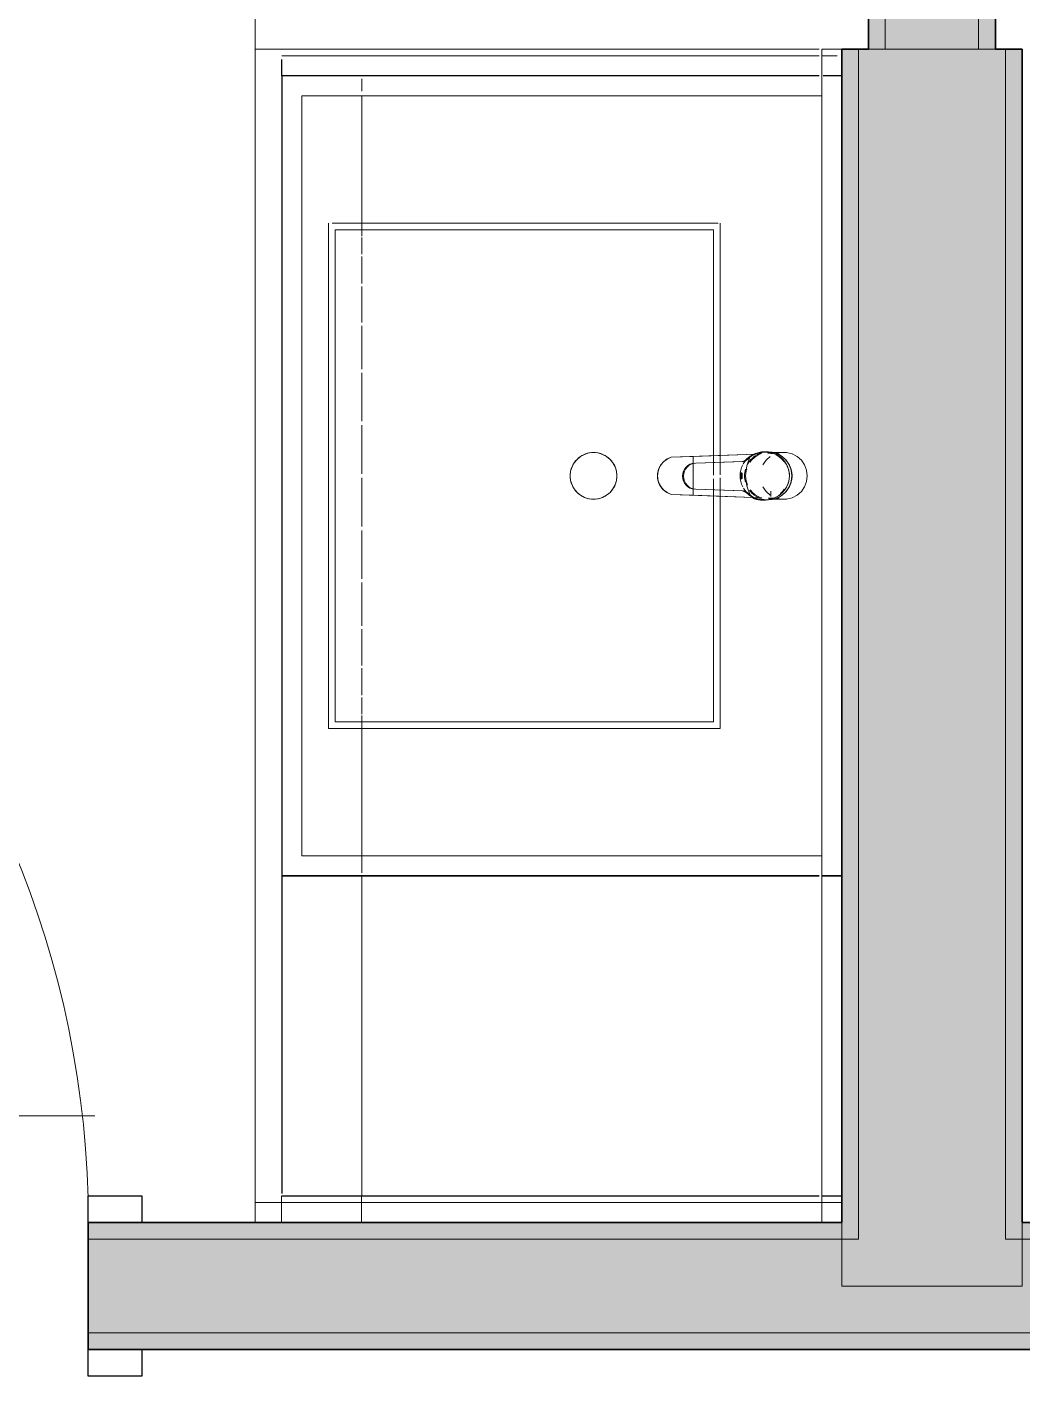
# Model space of a CAD drawing. Header units: inches. Extents: x 6 to 8416, y -388 to 6104.
# Drawn here: x 6404.6 to 6441.9, y 462.4 to 513 of the extents above; entities that cross this region are included whole.
import ezdxf

# ---------------------------------------------------------------- set-up
doc = ezdxf.new("R2010")
doc.units = ezdxf.units.IN
doc.header["$MEASUREMENT"] = 0
doc.linetypes.add('Hidden 1_16_', pattern=[36, 24, -12])
for name, color, linetype, lineweight in [('A-DOOR', 31, 'Continuous', 18), ('A-DOOR-FRAM', 31, 'Continuous', 25), ('A-GENM', 13, 'Continuous', 18), ('A-ROOM', 32, 'Continuous', 13), ('A-WALL', 113, 'Continuous', 25), ('A-WALL-PATT', 111, 'Continuous', 35), ('I-WALL', 2, 'Continuous', 25), ('P-SANR-FIXT', 6, 'Continuous', 18), ('Q-CASE', 31, 'Continuous', 18)]:
    doc.layers.add(name, color=color, linetype=linetype, lineweight=lineweight)

# ---------------------------------------------------------------- blocks, each defined once
blk = doc.blocks.new('GM BA Vanity-Single - Single Door _ Drawer-Lav Cab _ Apron-ICC ADA-AM - 12_ Drawer_30_ Lav Cab - Parallel-20106614-LEVEL 3 - PLAN Copy 1 Copy 1')
at = {"layer": 'A-GENM'}
for p, q in [((0.75, 22), (0, 22)), ((0, 22), (0, 0)), ((0, 0.855), (0, 22)), ((0, 22), (0.75, 22)), ((0.75, 22), (0, 22)), ((0, 22), (0, 0.855)), ((0, 0.855), (0, 22)), ((0, 22), (0.75, 22)), ((0.75, 0), (0.75, 22)), ((0.75, 22), (0.75, 0.855)), ((44, 22), (0.75, 22)), ((0.75, 22), (44, 22)), ((44, 0.855), (44, 22)), ((44, 22), (44, 0.855)), ((18.781, 4.813), (18.781, 19)), ((18.781, 19), (37.219, 19)), ((37.219, 19), (18.781, 19)), ((18.781, 19), (18.781, 4.813)), ((37.219, 19), (37.219, 4.813)), ((37.219, 4.813), (37.219, 19)), ((27.246, 4.813), (18.781, 4.813)), ((18.781, 4.813), (27.246, 4.813)), ((27.475, 4.813), (27.246, 4.813)), ((27.246, 4.813), (27.475, 4.813)), ((27.886, 4.813), (27.475, 4.813)), ((27.475, 4.813), (27.886, 4.813)), ((28.499, 4.813), (28.031, 4.813)), ((28.031, 4.813), (28.499, 4.813)), ((28.754, 4.813), (28.499, 4.813)), ((28.499, 4.813), (28.754, 4.813)), ((37.219, 4.813), (28.754, 4.813)), ((28.754, 4.813), (37.219, 4.813)), ((0, 0), (0, 0.75)), ((44, 0.75), (0, 0.75)), ((0, 0.75), (0, 0)), ((0, 0), (0, 0.75)), ((0, 0.75), (0.698, 0.75)), ((0, 0.75), (0, 0)), ((0, 0), (0, 0.75)), ((0.75, 0.75), (0.75, 0)), ((0.75, 0.75), (44, 0.75)), ((44, 0), (44, 0.75)), ((44, 0.75), (44, 0)), ((44, 0), (44, 0.75)), ((44, 0.75), (44, 0)), ((0, 0), (0.75, 0)), ((0.75, 0), (0, 0)), ((0, 0), (44, 0)), ((0.698, 0), (0, 0)), ((0, 0), (0.698, 0)), ((0.698, 0), (0, 0)), ((44, 0), (0.75, 0)), ((0.75, 0), (44, 0)), ((44, 0), (0.75, 0))]:
    blk.add_line(p, q, dxfattribs=at)
blk = doc.blocks.new('Unit-Single-Flush-ICC ADA-AM - 36_ x 84_-NR _U-BE _ BED_-6492530-LEVEL 3 - PLAN Copy 1 Copy 1')
at = {"layer": 'A-DOOR'}
for p, q in [((16.25, -2.375), (18, -2.375)), ((16.25, -2.375), (16.25, -38.375)), ((18, -2.375), (18, -38.375)), ((16.25, -38.375), (18, -38.375))]:
    blk.add_line(p, q, dxfattribs=at)
at = {"layer": 'A-DOOR', "lineweight": 9}
blk.add_arc((18, -2.375), 36, 180, 270, dxfattribs=at)
at = {"layer": 'A-DOOR-FRAM'}
for p, q in [((-20, 2.375), (-20, 3.375)), ((-20, 3.375), (-18, 3.375)), ((-18, 3.375), (-18, 2.375)), ((18, 2.375), (18, 3.375)), ((18, 3.375), (20, 3.375)), ((20, 3.375), (20, 2.375)), ((-18, 2.375), (-20, 2.375)), ((20, 2.375), (18, 2.375)), ((-20, -2.375), (-18, -2.375)), ((-20, -3.375), (-20, -2.375)), ((-18, -2.375), (-18, -3.375)), ((18, -2.375), (20, -2.375)), ((18, -3.375), (18, -2.375)), ((20, -2.375), (20, -3.375)), ((-18, -3.375), (-20, -3.375)), ((20, -3.375), (18, -3.375))]:
    blk.add_line(p, q, dxfattribs=at)
at = {"layer": 'A-DOOR-FRAM', "lineweight": 18}
for p, q in [((-20, 3.375), (-18, 3.375)), ((-20, 3.375), (-20, 2.375)), ((-18, 3.375), (-18, 2.375)), ((18, 3.375), (20, 3.375)), ((18, 3.375), (18, 2.375)), ((20, 3.375), (20, 2.375)), ((-18, 2.375), (-20, 2.375)), ((20, 2.375), (18, 2.375)), ((-20, -3.375), (-20, -2.375)), ((-20, -2.375), (-18, -2.375)), ((-18, -3.375), (-18, -2.375)), ((18, -3.375), (18, -2.375)), ((18, -2.375), (20, -2.375)), ((20, -3.375), (20, -2.375)), ((-18, -3.375), (-20, -3.375)), ((20, -3.375), (18, -3.375))]:
    blk.add_line(p, q, dxfattribs=at)
blk = doc.blocks.new('CW BA Var LW - Double Doors _ Apron - AM - W x H x 21_ D - 5 1_2_ Apron-20106615-LEVEL 3 - PLAN Copy 1 Copy 1')
at = {"layer": 'Q-CASE', "lineweight": 9}
for p, q in [((-11.262, 0.855), (-11.262, 21)), ((-11.262, 21), (-11.262, 0.855)), ((-11.262, 21), (18.738, 21)), ((-11.262, 21), (18.738, 21)), ((-11.262, 21), (18.738, 21)), ((18.738, 0.855), (18.738, 21)), ((18.738, 21), (18.738, 0.855)), ((-10.512, 0.75), (-10.512, 20.25)), ((-10.512, 20.25), (15.782, 20.25)), ((15.782, 20.25), (-10.512, 20.25)), ((-10.512, 20.25), (-10.512, 0.75)), ((15.799, 20.25), (17.988, 20.25)), ((17.988, 20.25), (15.799, 20.25)), ((17.988, 20.25), (17.988, 0.75)), ((17.988, 0.75), (17.988, 20.25)), ((-11.262, 0.855), (-11.262, 18)), ((-11.262, 18), (-11.262, 0.855)), ((-11.151, 18), (-5.709, 18)), ((-11.151, 18), (-5.709, 18)), ((-5.709, 18), (-5.481, 18)), ((-5.709, 18), (-5.481, 18)), ((-5.465, 18), (-5.25, 18)), ((-5.465, 18), (-5.25, 18)), ((-5.202, 18), (-4.568, 18)), ((-5.202, 18), (-4.568, 18)), ((-4.491, 18), (-3.47, 18)), ((-4.491, 18), (-3.47, 18)), ((-3.367, 18), (-2.01, 18)), ((-3.367, 18), (-2.01, 18)), ((-1.887, 18), (-0.262, 18)), ((-1.887, 18), (-0.262, 18)), ((-0.125, 18), (1.686, 18)), ((-0.125, 18), (1.686, 18)), ((1.838, 18), (3.664, 18)), ((1.838, 18), (3.664, 18)), ((3.811, 18), (5.638, 18)), ((3.811, 18), (5.638, 18)), ((5.789, 18), (7.6, 18)), ((5.789, 18), (7.6, 18)), ((7.738, 18), (9.362, 18)), ((7.738, 18), (9.362, 18)), ((9.486, 18), (10.842, 18)), ((9.486, 18), (10.842, 18)), ((10.945, 18), (11.966, 18)), ((10.945, 18), (11.966, 18)), ((12.044, 18), (12.677, 18)), ((12.044, 18), (12.677, 18)), ((12.725, 18), (12.94, 18)), ((12.725, 18), (12.94, 18)), ((12.956, 18), (13.185, 18)), ((12.956, 18), (13.185, 18)), ((13.185, 18), (17.988, 18)), ((13.185, 18), (17.988, 18)), ((18.16, 18), (18.627, 18)), ((18.16, 18), (18.627, 18)), ((18.738, 0.855), (18.738, 18)), ((18.738, 18), (18.738, 0.855)), ((-11.262, 0), (-11.262, 0.75)), ((-11.262, 0.75), (-11.262, 0)), ((-11.262, 0), (-11.262, 0.75)), ((-11.262, 0.75), (-11.262, 0)), ((15.799, 0.75), (-10.512, 0.75)), ((-10.512, 0.75), (15.799, 0.75)), ((17.988, 0.75), (15.808, 0.75)), ((15.808, 0.75), (17.988, 0.75)), ((18.738, 0), (18.738, 0.71)), ((18.738, 0.71), (18.738, 0)), ((18.738, 0), (18.738, 0.71)), ((18.738, 0.71), (18.738, 0)), ((18.738, 0), (-11.262, 0)), ((-11.262, 0), (18.738, 0)), ((18.738, 0), (-11.262, 0)), ((-11.262, 0), (18.738, 0))]:
    blk.add_line(p, q, dxfattribs=at)
at = {"layer": 'Q-CASE', "lineweight": 25}
for p, q in [((18.738, 21), (-11.262, 21)), ((-11.262, 21), (-11.262, 0.855)), ((18.738, 0.855), (18.738, 21)), ((-11.262, 0.75), (-11.262, 0)), ((18.738, 0), (18.738, 0.71)), ((-11.262, 0), (18.738, 0))]:
    blk.add_line(p, q, dxfattribs=at)
blk = doc.blocks.new('CW Var Filler - Toe Kick - AM - W x H x 21_ D-V662-LEVEL 3 - PLAN Copy 1 Copy 1')
at = {"layer": 'Q-CASE', "lineweight": 9}
for p, q in [((18.488, 21.004), (19.238, 21.004)), ((18.488, 21.004), (19.238, 21.004)), ((19.238, 21.004), (19.488, 21.004)), ((19.238, 21.004), (19.488, 21.004)), ((18.488, 18.004), (19.238, 18.004)), ((19.238, 18.004), (19.488, 18.004))]:
    blk.add_line(p, q, dxfattribs=at)
blk = doc.blocks.new('CW BA Var LW - Single Door _ Drawer - AM - W x H x 21_ D - 5 1_2_ Top Drawer-2224290-LEVEL 3 - PLAN Copy 1 Copy 1')
at = {"layer": 'Q-CASE', "lineweight": 9}
for p, q in [((6.738, 0.855), (6.738, 21)), ((6.738, 21), (6.738, 0.855)), ((6.83, 21), (18.738, 21)), ((6.83, 21), (18.738, 21)), ((6.83, 21), (18.738, 21)), ((18.738, 0.855), (18.738, 21)), ((18.738, 21), (18.738, 0.855)), ((6.738, 0.855), (6.738, 18)), ((6.738, 18), (6.738, 0.855)), ((6.738, 18), (18.738, 18)), ((6.738, 18), (18.738, 18)), ((18.738, 0.855), (18.738, 18)), ((18.738, 18), (18.738, 0.855)), ((6.738, 0), (6.738, 0.75)), ((6.738, 0.75), (6.738, 0)), ((6.738, 0), (6.738, 0.75)), ((6.738, 0.75), (6.738, 0)), ((18.738, 0), (18.738, 0.75)), ((18.738, 0.75), (18.738, 0)), ((18.738, 0), (18.738, 0.75)), ((18.738, 0.75), (18.738, 0)), ((18.738, 0), (6.738, 0)), ((6.738, 0), (18.738, 0)), ((18.738, 0), (6.738, 0)), ((6.738, 0), (18.738, 0))]:
    blk.add_line(p, q, dxfattribs=at)
at = {"layer": 'Q-CASE', "lineweight": 25}
for p, q in [((6.738, 21), (6.738, 0.855)), ((18.738, 21), (6.83, 21)), ((18.738, 0.855), (18.738, 21)), ((6.738, 0.75), (6.738, 0)), ((18.738, 0), (18.738, 0.75)), ((6.738, 0), (18.738, 0))]:
    blk.add_line(p, q, dxfattribs=at)
blk = doc.blocks.new('z Nested-Lav Basin-Rectangular - Rectangular-V663-LEVEL 3 - PLAN Copy 1 Copy 1')
at = {"layer": 'P-SANR-FIXT', "lineweight": 9}
for p, q in [((-9.469, 7.301), (9.469, 7.301)), ((-9.231, 7.301), (-9.469, 7.301)), ((-9.469, 7.301), (-9.469, -7.387)), ((-8.531, 7.301), (-9.231, 7.301)), ((-7.403, 7.301), (-8.531, 7.301)), ((-5.904, 7.301), (-7.403, 7.301)), ((-4.108, 7.301), (-5.904, 7.301)), ((-2.107, 7.301), (-4.108, 7.301)), ((0, 7.301), (-2.107, 7.301)), ((2.107, 7.301), (0, 7.301)), ((4.108, 7.301), (2.107, 7.301)), ((5.904, 7.301), (4.108, 7.301)), ((7.403, 7.301), (5.904, 7.301)), ((8.531, 7.301), (7.403, 7.301)), ((9.231, 7.301), (8.531, 7.301)), ((9.469, 7.301), (9.231, 7.301)), ((9.469, -7.314), (9.469, 7.162)), ((-9.219, -7.137), (-9.219, 7.051)), ((-9.219, 7.051), (9.219, 7.051)), ((-9.219, 7.051), (-8.988, 7.051)), ((-8.988, 7.051), (-8.306, 7.051)), ((-8.306, 7.051), (-7.208, 7.051)), ((-7.208, 7.051), (-5.748, 7.051)), ((-5.748, 7.051), (-4, 7.051)), ((-4, 7.051), (-2.051, 7.051)), ((-2.051, 7.051), (0, 7.051)), ((0, 7.051), (2.051, 7.051)), ((2.051, 7.051), (4, 7.051)), ((4, 7.051), (5.748, 7.051)), ((5.748, 7.051), (7.208, 7.051)), ((7.208, 7.051), (8.306, 7.051)), ((8.306, 7.051), (8.988, 7.051)), ((8.988, 7.051), (9.219, 7.051)), ((9.219, 7.051), (9.219, -7.137)), ((-9.469, -7.387), (-9.231, -7.387)), ((-0.764, -7.387), (-9.469, -7.387)), ((-9.231, -7.387), (-8.531, -7.387)), ((-0.754, -7.137), (-9.219, -7.137)), ((-8.988, -7.137), (-9.219, -7.137)), ((-8.306, -7.137), (-8.988, -7.137)), ((-8.531, -7.387), (-7.403, -7.387)), ((-7.208, -7.137), (-8.306, -7.137)), ((-7.403, -7.387), (-5.904, -7.387)), ((-5.748, -7.137), (-7.208, -7.137)), ((-5.904, -7.387), (-4.108, -7.387)), ((-4, -7.137), (-5.748, -7.137)), ((-4.108, -7.387), (-2.107, -7.387)), ((-2.051, -7.137), (-4, -7.137)), ((-2.107, -7.387), (-0.768, -7.387)), ((-0.759, -7.137), (-2.051, -7.137)), ((-0.768, -7.387), (-0.537, -7.387)), ((-0.534, -7.387), (-0.764, -7.387)), ((-0.528, -7.137), (-0.759, -7.137)), ((-0.525, -7.137), (-0.754, -7.137)), ((-0.537, -7.387), (-0.073, -7.387)), ((-0.073, -7.387), (-0.534, -7.387)), ((-0.114, -7.137), (-0.528, -7.137)), ((-0.114, -7.137), (-0.525, -7.137)), ((0.499, -7.137), (0.031, -7.137)), ((0.501, -7.137), (0.031, -7.137)), ((0.032, -7.387), (0.51, -7.387)), ((0.508, -7.387), (0.032, -7.387)), ((0.754, -7.137), (0.499, -7.137)), ((0.759, -7.137), (0.501, -7.137)), ((0.764, -7.387), (0.508, -7.387)), ((0.51, -7.387), (0.768, -7.387)), ((9.219, -7.137), (0.754, -7.137)), ((2.051, -7.137), (0.759, -7.137)), ((9.469, -7.387), (0.764, -7.387)), ((0.768, -7.387), (2.107, -7.387)), ((4, -7.137), (2.051, -7.137)), ((2.107, -7.387), (4.108, -7.387)), ((5.748, -7.137), (4, -7.137)), ((4.108, -7.387), (5.904, -7.387)), ((7.208, -7.137), (5.748, -7.137)), ((5.904, -7.387), (7.403, -7.387)), ((8.306, -7.137), (7.208, -7.137)), ((7.403, -7.387), (8.531, -7.387)), ((8.988, -7.137), (8.306, -7.137)), ((8.531, -7.387), (9.231, -7.387)), ((9.219, -7.137), (8.988, -7.137)), ((9.231, -7.387), (9.469, -7.387))]:
    blk.add_line(p, q, dxfattribs=at)
at = {"layer": 'P-SANR-FIXT'}
blk.add_circle((0, -2.637), 0.875, dxfattribs=at)
at = {"layer": 'P-SANR-FIXT', "lineweight": 9}
for points in [[(-0.875, -2.637), (-0.875, -2.535), (-0.839, -2.331), (-0.684, -2.062), (-0.447, -1.863), (-0.155, -1.757), (0.155, -1.757), (0.447, -1.863), (0.684, -2.063), (0.839, -2.331), (0.875, -2.535), (0.875, -2.637)], [(-0.438, -1.879), (-0.526, -1.93), (-0.605, -1.996), (-0.67, -2.074)], [(-0.152, -1.775), (-0.252, -1.793), (-0.349, -1.828), (-0.438, -1.879)], [(0.152, -1.775), (0.052, -1.757), (-0.052, -1.757), (-0.152, -1.775)], [(0.438, -1.879), (0.349, -1.828), (0.252, -1.793), (0.152, -1.775)], [(0.67, -2.074), (0.605, -1.996), (0.526, -1.93), (0.438, -1.879)], [(-0.822, -2.337), (-0.857, -2.433), (-0.875, -2.535), (-0.875, -2.637)], [(-0.67, -2.074), (-0.736, -2.152), (-0.787, -2.242), (-0.822, -2.337)], [(0.822, -2.337), (0.787, -2.242), (0.736, -2.152), (0.67, -2.074)], [(0.875, -2.637), (0.875, -2.535), (0.857, -2.433), (0.822, -2.337)], [(-0.875, -2.637), (-0.875, -2.738), (-0.857, -2.84), (-0.822, -2.936)], [(0.875, -2.637), (0.875, -2.738), (0.839, -2.942), (0.684, -3.21), (0.447, -3.41), (0.155, -3.516), (-0.155, -3.516), (-0.447, -3.41), (-0.684, -3.211), (-0.839, -2.942), (-0.875, -2.738), (-0.875, -2.637)], [(-0.822, -2.936), (-0.787, -3.032), (-0.736, -3.121), (-0.67, -3.199)], [(0.67, -3.199), (0.736, -3.121), (0.787, -3.031), (0.822, -2.936)], [(0.822, -2.936), (0.857, -2.84), (0.875, -2.738), (0.875, -2.637)], [(-0.67, -3.199), (-0.605, -3.277), (-0.526, -3.343), (-0.438, -3.394)], [(-0.438, -3.394), (-0.349, -3.445), (-0.252, -3.481), (-0.152, -3.498)], [(-0.152, -3.498), (-0.052, -3.516), (0.052, -3.516), (0.152, -3.498)], [(0.152, -3.498), (0.252, -3.481), (0.349, -3.445), (0.438, -3.394)], [(0.438, -3.394), (0.526, -3.343), (0.605, -3.277), (0.67, -3.199)]]:
    blk.add_open_spline(points, degree=3, dxfattribs=at)
blk = doc.blocks.new('z Nested-Faucet-BA-Sngl Handle - Faucet-V664-LEVEL 3 - PLAN Copy 1 Copy 1')
at = {"layer": 'P-SANR-FIXT'}
for p, q in [((-0.697, 2.584), (-0.82, -0.808)), ((-0.727, 1.767), (-0.697, 2.584)), ((0.812, -0.587), (0.697, 2.591)), ((0.697, 2.591), (0.727, 1.767)), ((-0.82, -0.808), (-0.727, 1.767)), ((0.727, 1.767), (-0.727, 1.767)), ((-0.5, 1.664), (-0.567, -0.126)), ((-0.567, -0.085), (-0.502, 1.664)), ((0.538, -0.119), (0.476, 1.663)), ((0.477, 1.663), (0.538, -0.078)), ((0.727, 1.767), (0.812, -0.587)), ((-0.567, -0.126), (-0.567, -0.085)), ((-0.118, -0.019), (-0.118, -0.06)), ((0.118, -0.019), (-0.118, -0.019)), ((0.118, -0.019), (-0.118, -0.019)), ((0.118, -0.06), (0.118, -0.019)), ((0.538, -0.119), (0.538, -0.078)), ((0.608, -0.267), (0.608, -0.226)), ((-0.913, -0.806), (-0.913, -0.847)), ((-0.904, -0.911), (-0.904, -1.059)), ((-0.901, -0.993), (-0.904, -1.059)), ((-0.582, -0.966), (-0.723, -1.126)), ((-0.408, -0.845), (-0.582, -0.966)), ((0.582, -0.966), (0.408, -0.845)), ((0.723, -1.126), (0.582, -0.966)), ((0.89, -0.966), (0.89, -0.926)), ((0.904, -1.059), (0.901, -0.993)), ((0.904, -1.059), (0.904, -0.911)), ((-0.904, -1.059), (-0.892, -1.197)), ((-0.878, -1.072), (-0.878, -1.628)), ((-0.837, -1.058), (-0.837, -1.146)), ((-0.829, -1.058), (-0.837, -1.058)), ((-0.837, -1.058), (-0.829, -1.058)), ((-0.837, -1.146), (-0.837, -1.3)), ((-0.57, -1.146), (-0.772, -1.146)), ((0.835, -1.214), (0.828, -1.029)), ((0.832, -1.146), (0.836, -1.232)), ((0.85, -1.232), (0.836, -1.232)), ((0.836, -1.232), (0.85, -1.232)), ((0.85, -1.3), (0.85, -1.232)), ((0.85, -1.232), (0.85, -1.3)), ((0.878, -1.628), (0.878, -1.072)), ((0.892, -1.197), (0.904, -1.059)), ((-0.73, -1.571), (-0.586, -1.721))]:
    blk.add_line(p, q, dxfattribs=at)
at = {"layer": 'P-SANR-FIXT', "flags": 128}
for points in [[(0.697, 2.591), (0.62, 2.76), (0.503, 2.903), (0.353, 3.013), (0.181, 3.081), (-0.003, 3.103), (-0.187, 3.079), (-0.358, 3.009), (-0.506, 2.898), (-0.622, 2.753), (-0.697, 2.584)], [(-0.53, 2.874), (-0.401, 2.982), (-0.251, 3.059), (-0.087, 3.098), (0.081, 3.099), (0.246, 3.061), (0.397, 2.987), (0.527, 2.879)], [(-0.697, 2.584), (-0.63, 2.738), (-0.53, 2.874)], [(0.527, 2.879), (0.628, 2.745), (0.697, 2.591)], [(0, -1.844), (-0.217, -1.816), (-0.421, -1.736), (-0.601, -1.607), (-0.745, -1.438), (-0.846, -1.238), (-0.898, -1.019), (-0.897, -0.793), (-0.843, -0.574), (-0.74, -0.375)], [(-0.74, -0.375), (-0.375, -0.243), (0, -0.193)], [(0, -0.193), (0.38, -0.244), (0.74, -0.375)], [(0.74, -0.375), (0.843, -0.574), (0.897, -0.793), (0.898, -1.019), (0.846, -1.238), (0.745, -1.438), (0.601, -1.607), (0.421, -1.736), (0.217, -1.816), (0, -1.844)], [(-0.892, -1.197), (-0.834, -1.393), (-0.73, -1.571)], [(-0.83, -1.338), (-0.872, -1.522), (-0.872, -1.735), (-0.821, -1.942), (-0.723, -2.131), (-0.582, -2.291), (-0.408, -2.412), (-0.21, -2.488), (0, -2.513)], [(0, -1.929), (0.211, -1.905), (0.41, -1.834), (0.586, -1.721), (0.73, -1.571), (0.834, -1.393), (0.892, -1.197)], [(0, -2.513), (0.21, -2.488), (0.408, -2.412), (0.582, -2.291), (0.723, -2.131), (0.821, -1.942), (0.872, -1.735), (0.872, -1.522), (0.83, -1.338)], [(-0.586, -1.721), (-0.41, -1.834), (-0.211, -1.905), (0, -1.929)]]:
    blk.add_lwpolyline(points, dxfattribs=at)
at = {"layer": 'P-SANR-FIXT'}
for centre, major_axis, ratio, start_param, end_param in [((-0.012, 1.687), (0.488, 0), 0.981627, 0.034194, 3.105026), ((-0.012, 1.647), (0.488, 0), 0.981627, 0.034194, 3.105026), ((0, -0.89), (0.904, 0), 0.992546, 1.570796, 2.050618), ((0, -0.89), (0.904, 0), 0.992546, 1.090975, 1.570796), ((-0.322, -0.785), (0.591, 0), 0.981627, 2.568497, 3.104199), ((0.566, -1.388), (1.648, 0), 0.981627, 2.4228, 2.568497), ((0.566, -1.348), (1.648, 0), 0.981627, 2.495649, 2.568497), ((0, -1.072), (0.878, 0), 0.992546, 2.207473, 2.732128), ((0, -1.072), (0.878, 0), 0.992546, 2.207473, 2.732128), ((0.566, -1.348), (1.648, 0), 0.981627, 2.4228, 2.495649), ((0, -1.061), (0.904, 0), 0.992546, 2.222877, 2.532851), ((0, -0.89), (0.904, 0), 0.992546, 2.103114, 2.530439), ((-1.05, 0.04), (0.5, 0), 0.981627, 5.564393, 6.024593), ((-1.05, 0), (0.5, 0), 0.981627, 5.564393, 5.880213), ((-1.05, 0), (0.5, 0), 0.981627, 5.880213, 6.024593), ((0, -1.072), (0.878, 0), 0.992546, 1.580388, 1.97866), ((0, -1.072), (0.878, 0), 0.992546, 1.580388, 1.97866), ((0, -1.061), (-0.904, 0), 0.992546, 4.712389, 4.982668), ((0, -1.061), (0.904, 0), 0.992546, 1.297215, 1.570796), ((0, -1.072), (0.878, 0), 0.992546, 1.261267, 1.561205), ((0, -1.072), (0.878, 0), 0.992546, 1.261267, 1.561205), ((0, -1.061), (0.904, 0), 0.992546, 0.574301, 1.072549), ((0, -0.89), (0.904, 0), 0.992546, 0.611154, 1.048209), ((0, -1.072), (0.878, 0), 0.992546, 0.314159, 0.942478), ((0, -1.072), (0.878, 0), 0.992546, 0.314159, 0.942478), ((1.193, 0.131), (0.689, 0), 0.981627, 3.457004, 3.698846), ((1.193, 0.091), (0.689, 0), 0.981627, 3.457004, 3.574523), ((1.193, 0.091), (0.689, 0), 0.981627, 3.574523, 3.698846), ((0.057, -0.818), (0.817, 0), 0.981627, 0.28636, 0.830651), ((0.057, -0.859), (0.817, 0), 0.981627, 0.28636, 0.830651), ((0.254, -0.847), (1.168, 0), 0.981627, 3.104199, 3.617494), ((0.254, -0.806), (1.168, 0), 0.981627, 3.104199, 3.319048), ((-0.322, -0.826), (0.591, 0), 0.981627, 2.568497, 3.104199), ((0, -1.061), (0.904, 0), 0.992546, 2.567292, 3.065539), ((0, -1.061), (0.904, 0), 0.992546, 0.29608, 0.522446), ((-0.314, -0.926), (1.204, 0), 0.981627, 0.122173, 0.28636), ((-0.314, -0.966), (1.204, 0), 0.981627, 6.241172, 6.569545), ((-0.314, -0.926), (1.204, 0), 0.981627, 0, 0.122173), ((-0.314, -0.926), (-1.204, 0), 0.981627, 3.099579, 3.141593), ((0, -1.072), (0.878, 0), 0.992546, 3.455752, 4.712389), ((0, -1.072), (0.878, 0), 0.992546, 3.455752, 4.712389), ((0.006, -0.973), (0.888, 0), 0.981627, 3.617494, 5.349276), ((0.006, -0.932), (0.888, 0), 0.981627, 3.864891, 4.112289), ((0, -1.072), (0.878, 0), 0.992546, 4.712389, 5.969026), ((0, -1.072), (-0.878, 0), 0.992546, 1.570796, 2.827433), ((0.011, -0.98), (0.879, 0), 0.981627, 5.349276, 6.241172), ((0.011, -0.939), (0.879, 0), 0.981627, 5.349276, 5.57225), ((0.011, -0.939), (0.879, 0), 0.981627, 5.57225, 5.795224), ((0, -1.072), (0.878, 0), 0.992546, 6.116775, 6.335526)]:
    blk.add_ellipse(centre, major_axis=major_axis, ratio=ratio, start_param=start_param, end_param=end_param, dxfattribs=at)
for points, knots in [([(0, -0.038), (-0.018, -0.038), (-0.044, -0.039), (-0.075, -0.044), (-0.096, -0.049), (-0.114, -0.055), (-0.118, -0.058), (-0.118, -0.06)], [0, 0, 0, 0, 0.285714, 0.428571, 0.571429, 0.785714, 1, 1, 1, 1]), ([(-0.118, -0.06), (-0.118, -0.062), (-0.112, -0.065), (-0.093, -0.066), (-0.071, -0.067), (-0.04, -0.067), (-0.013, -0.067), (0, -0.067)], [0, 0, 0, 0, 0.285714, 0.428571, 0.571429, 0.785714, 1, 1, 1, 1]), ([(0.118, -0.06), (0.118, -0.058), (0.11, -0.053), (0.079, -0.044), (0.04, -0.039), (0.014, -0.038), (0, -0.038)], [0, 0, 0, 0, 0.285714, 0.571429, 0.785714, 1, 1, 1, 1]), ([(0, -0.067), (0.018, -0.067), (0.044, -0.067), (0.074, -0.067), (0.096, -0.066), (0.114, -0.064), (0.118, -0.062), (0.118, -0.06)], [0, 0, 0, 0, 0.285714, 0.428571, 0.571429, 0.785714, 1, 1, 1, 1])]:
    blk.add_open_spline(points, degree=3, knots=knots, dxfattribs=at)
blk = doc.blocks.new('CW Var Filler - AM - W x H x 21_ D-5727418-LEVEL 3 - PLAN Copy 1 Copy 1')
at = {"layer": 'Q-CASE', "lineweight": 9}
for p, q in [((18.613, 21.004), (19.22, 21.004)), ((18.613, 21.004), (19.22, 21.004)), ((18.613, 0.855), (18.613, 21)), ((18.613, 21), (18.613, 18)), ((18.613, 21), (19.218, 21)), ((18.613, 21), (19.218, 21)), ((19.363, 21), (19.363, 0.855)), ((19.363, 21), (19.363, 0.855)), ((18.613, 18), (18.613, 0.855)), ((18.613, 0), (18.613, 0.71)), ((18.613, 0.71), (18.613, 0)), ((19.363, 0.75), (19.363, 0.177)), ((19.363, 0.75), (19.363, 0.177)), ((19.363, 0), (18.613, 0)), ((18.613, 0), (19.363, 0))]:
    blk.add_line(p, q, dxfattribs=at)
blk = doc.blocks.new('z Nested-Clearance-Plumbing-AM - Clearance-2223592-LEVEL 3 - PLAN Copy 1 Copy 1')
at = {"layer": 'A-GENM', "linetype": 'Hidden 1_16_', "lineweight": 9}
for p, q in [((15, 48), (-15, 48)), ((-15, 48), (-15, 0)), ((15, 0), (15, 48)), ((-15, 0), (15, 0))]:
    blk.add_line(p, q, dxfattribs=at)

msp = doc.modelspace()

# ---------------------------------------------------------------- hatches: boundary and pattern name
at = {"layer": 'A-WALL-PATT', "lineweight": 25, "transparency": 33554560}
for points in [[(6436.79033733, 512.18577679), (6436.79033733, 623.31077679), (6436.16533733, 623.31077679), (6436.16533733, 512.18577679)], [(6441.29033733, 468.18577679), (6441.91533733, 468.18577679), (6441.91533733, 512.18577679), (6441.29033733, 512.18577679), (6441.29033733, 468.88381081)]]:
    msp.add_hatch(color=10, dxfattribs=at).paths.add_polyline_path(points)
at = {"layer": 'A-WALL-PATT', "transparency": 33554560}
for points in [[(6440.29033733, 512.18577679), (6440.91533733, 512.18577679), (6440.91533733, 623.31077679), (6440.29033733, 623.31077679), (6440.29033733, 527.92906081)], [(6435.16533733, 468.18577679), (6435.79033733, 468.18577679), (6435.79033733, 512.18577679), (6435.16533733, 512.18577679), (6435.16533733, 468.88381081)]]:
    msp.add_hatch(color=10, dxfattribs=at).paths.add_polyline_path(points)
at = {"layer": 'A-WALL-PATT', "lineweight": 25, "transparency": 33554560}
h = msp.add_hatch(color=10, dxfattribs=at)
h.paths.add_polyline_path([(6537.66533733, 467.56077679), (6537.66533733, 468.18577679), (6515.04033733, 468.18577679), (6515.04033733, 467.56077679), (6535.53803685, 467.56077679)])
h.paths.add_polyline_path([(6502.72720904, 467.56077679), (6511.54033733, 467.56077679), (6511.54033733, 468.18577679), (6502.72720904, 468.18577679)])
h.paths.add_polyline_path([(6466.72720904, 467.56077679), (6466.72720904, 468.18577679), (6441.29033733, 468.18577679), (6441.29033733, 467.56077679)])
h.paths.add_polyline_path([(6435.79033733, 467.56077679), (6435.79033733, 468.18577679), (6406.91533733, 468.18577679), (6406.91533733, 467.56077679), (6434.31053685, 467.56077679)])
h.paths.add_polyline_path([(6370.91533733, 467.56077679), (6370.91533733, 468.18577679), (6365.04033733, 468.18577679), (6365.04033733, 467.56077679), (6366.82553685, 467.56077679)])
h.paths.add_polyline_path([(6361.54033733, 467.56077679), (6361.54033733, 468.18577679), (6336.29033733, 468.18577679), (6336.29033733, 467.56077679)])
at = {"layer": 'A-WALL-PATT', "transparency": 33554560}
h = msp.add_hatch(color=10, dxfattribs=at)
h.paths.add_polyline_path([(6537.66533733, 463.43577679), (6537.66533733, 464.06077679), (6511.04033733, 464.06077679), (6511.04033733, 463.43577679), (6535.53803685, 463.43577679)])
h.paths.add_polyline_path([(6506.91533733, 463.43577679), (6507.54033733, 463.43577679), (6507.54033733, 464.06077679), (6502.72720904, 464.06077679), (6502.72720904, 463.43577679)])
h.paths.add_polyline_path([(6466.72720904, 463.43577679), (6466.72720904, 464.06077679), (6406.91533733, 464.06077679), (6406.91533733, 463.43577679), (6434.31053685, 463.43577679)])
h.paths.add_polyline_path([(6366.82553685, 463.43577679), (6370.91533733, 463.43577679), (6370.91533733, 464.06077679), (6332.16533733, 464.06077679), (6332.16533733, 463.43577679)])
at = {"layer": 'I-WALL', "transparency": 33554560}
for points in [[(6440.29033733, 512.18577679), (6440.29033733, 623.31077679), (6436.79033733, 623.31077679), (6436.79033733, 512.18577679)], [(6441.29033733, 467.56077679), (6441.29033733, 512.18577679), (6435.79033733, 512.18577679), (6435.79033733, 467.56077679)]]:
    msp.add_hatch(color=10, dxfattribs=at).paths.add_polyline_path(points)
h = msp.add_hatch(color=10, dxfattribs=at)
h.paths.add_polyline_path([(6535.53803685, 464.06077679), (6537.66533733, 464.06077679), (6537.66533733, 467.56077679), (6502.72720904, 467.56077679), (6502.72720904, 464.06077679), (6518.66678685, 464.06077679)])
h.paths.add_polyline_path([(6466.72720904, 464.06077679), (6466.72720904, 467.56077679), (6406.91533733, 467.56077679), (6406.91533733, 464.06077679), (6434.31053685, 464.06077679)])
h.paths.add_polyline_path([(6370.91533733, 464.06077679), (6370.91533733, 467.56077679), (6332.79033733, 467.56077679), (6332.79033733, 464.06077679), (6366.82553685, 464.06077679)])

# ---------------------------------------------------------------- linework, layer by layer
at = {"layer": 'A-ROOM', "lineweight": 9, "flags": 128}
msp.add_lwpolyline([(6441.91533733, 465.81077679), (6435.16533733, 465.81077679), (6435.16533733, 512.18577679), (6441.91533733, 512.18577679)], close=True, dxfattribs=at)
at = {"layer": 'A-WALL', "lineweight": 9}
for p, q in [((6436.79033733, 512.18577679), (6436.79033733, 623.31077679)), ((6440.29033733, 512.18577679), (6440.29033733, 623.31077679)), ((6435.79033733, 512.18577679), (6435.79033733, 467.56077679)), ((6436.16533733, 512.18577679), (6436.79033733, 512.18577679)), ((6440.29033733, 512.18577679), (6440.91533733, 512.18577679)), ((6441.29033733, 512.18577679), (6441.29033733, 467.56077679)), ((6406.91533733, 467.56077679), (6435.79033733, 467.56077679)), ((6441.29033733, 467.56077679), (6466.72720904, 467.56077679)), ((6406.91533733, 464.06077679), (6466.72720904, 464.06077679))]:
    msp.add_line(p, q, dxfattribs=at)
at = {"layer": 'I-WALL', "lineweight": 35}
for p, q in [((6436.16533733, 623.31077679), (6436.16533733, 512.18577679)), ((6440.91533733, 512.18577679), (6440.91533733, 623.31077679)), ((6436.16533733, 512.18577679), (6435.16533733, 512.18577679)), ((6435.16533733, 512.18577679), (6435.16533733, 468.18577679)), ((6441.91533733, 512.18577679), (6440.91533733, 512.18577679)), ((6441.91533733, 468.18577679), (6441.91533733, 512.18577679)), ((6435.16533733, 468.18577679), (6406.91533733, 468.18577679)), ((6406.91533733, 468.18577679), (6406.91533733, 463.43577679)), ((6466.72720904, 468.18577679), (6441.91533733, 468.18577679)), ((6406.91533733, 463.43577679), (6466.72720904, 463.43577679))]:
    msp.add_line(p, q, dxfattribs=at)

# ---------------------------------------------------------------- block references
at = {"layer": 'A-DOOR', "rotation": 180}
msp.add_blockref('Unit-Single-Flush-ICC ADA-AM - 36_ x 84_-NR _U-BE _ BED_-6492530-LEVEL 3 - PLAN Copy 1 Copy 1', (6388.91533733, 465.81077679), dxfattribs=at)
at = {"layer": 'A-GENM', "linetype": 'Hidden 1_16_', "lineweight": 9}
msp.add_blockref('z Nested-Clearance-Plumbing-AM - Clearance-2223592-LEVEL 3 - PLAN Copy 1 Copy 1', (6398.16533733, 472.18577679), dxfattribs=at)
at = {"layer": 'A-GENM', "rotation": 89.99999999999915}
msp.add_blockref('GM BA Vanity-Single - Single Door _ Drawer-Lav Cab _ Apron-ICC ADA-AM - 12_ Drawer_30_ Lav Cab - Parallel-20106614-LEVEL 3 - PLAN Copy 1 Copy 1', (6435.16533733, 468.18577679), dxfattribs=at)
at = {"layer": 'P-SANR-FIXT', "rotation": 89.99999999999933}
for name, p in [('z Nested-Lav Basin-Rectangular - Rectangular-V663-LEVEL 3 - PLAN Copy 1 Copy 1', (6423.21626445, 496.18577679)), ('z Nested-Faucet-BA-Sngl Handle - Faucet-V664-LEVEL 3 - PLAN Copy 1 Copy 1', (6431.35283733, 496.18577679))]:
    msp.add_blockref(name, p, dxfattribs=at)
at = {"layer": 'Q-CASE', "rotation": 89.99999999999915}
for name, p in [('CW Var Filler - AM - W x H x 21_ D-5727418-LEVEL 3 - PLAN Copy 1 Copy 1', (6435.16533733, 492.57307187)), ('CW BA Var LW - Double Doors _ Apron - AM - W x H x 21_ D - 5 1_2_ Apron-20106615-LEVEL 3 - PLAN Copy 1 Copy 1', (6435.16533733, 492.44807187)), ('CW BA Var LW - Single Door _ Drawer - AM - W x H x 21_ D - 5 1_2_ Top Drawer-2224290-LEVEL 3 - PLAN Copy 1 Copy 1', (6435.16533733, 462.44807187)), ('CW Var Filler - Toe Kick - AM - W x H x 21_ D-V662-LEVEL 3 - PLAN Copy 1 Copy 1', (6435.16533733, 449.69807187))]:
    msp.add_blockref(name, p, dxfattribs=at)

doc.saveas('drawing.dxf')
